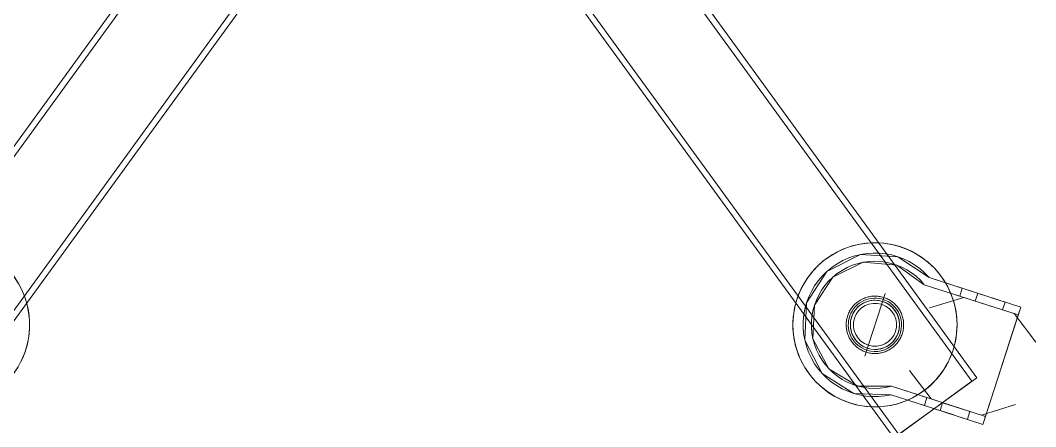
# Model space of a CAD drawing. Header units: millimetres. Extents: x -32954 to 151739, y -65671 to 56243.
# Drawn here: x -26657.5 to -26410.1, y -34682.8 to -34583.7 of the extents above; entities that cross this region are included whole.
import ezdxf

# ---------------------------------------------------------------- set-up
doc = ezdxf.new("R2010")
doc.units = ezdxf.units.MM
doc.layers.add('G-IMPT', color=7, linetype='Continuous', lineweight=9)
doc.layers.add('I-FURN', color=7, linetype='Continuous', lineweight=9)

# ---------------------------------------------------------------- blocks, each defined once
blk = doc.blocks.new('М200-М200_1_Стойка для инфузионных растворов - МСК-5310_dwg-9481014-О_ТХ_05')
at = {"layer": 'G-IMPT'}
for p, q in [((-117.56, 183.07), (-137.78, 168.38)), ((-137.78, 168.38), (-117.56, 183.07)), ((0, 21.27), (-117.56, 183.07)), ((0, 21.27), (-117.56, 183.07)), ((117.56, 183.07), (0, 21.27)), ((0, 21.27), (117.56, 183.07)), ((-136.57, 169.26), (-118.77, 182.19)), ((-118.77, 182.19), (-136.57, 169.26)), ((-118.77, 182.19), (-1.21, 20.38)), ((-1.21, 20.38), (-118.77, 182.19)), ((1.21, 20.38), (118.77, 182.19)), ((1.21, 20.38), (118.77, 182.19)), ((-139.3, 179.75), (-148.51, 151.2)), ((-139.3, 179.75), (-139.92, 177.84)), ((-120.96, 173.83), (-139.3, 179.75)), ((-125.03, 175.14), (-139.3, 179.75)), ((-135.5, 178.52), (-136.11, 176.62)), ((-139.92, 177.84), (-147.9, 153.1)), ((-138.9, 177.52), (-147.23, 174.95)), ((-139.92, 177.84), (-117.02, 170.46)), ((-125.64, 173.24), (-139.92, 177.84)), ((-132.78, 175.54), (-138.9, 177.52)), ((-138.9, 177.52), (-132.78, 175.54)), ((-132.16, 177.45), (-128.83, 176.37)), ((-128.83, 176.37), (-132.16, 177.45)), ((-132.16, 177.45), (-132.16, 177.45)), ((-129.45, 174.47), (-128.83, 176.37)), ((-132.78, 175.54), (-129.45, 174.47)), ((-129.45, 174.47), (-132.78, 175.54)), ((-132.78, 175.54), (-126.66, 173.57)), ((-126.66, 173.57), (-132.78, 175.54)), ((-132.78, 175.54), (-132.78, 175.54)), ((-121.39, 166.62), (-126.66, 173.57)), ((-125.64, 173.24), (-125.03, 175.14)), ((-117.02, 170.46), (-125.64, 173.24)), ((-125.03, 175.14), (-116.95, 172.54)), ((-116.95, 172.54), (-120.96, 173.83)), ((-134.31, 170.78), (-134.31, 170.78)), ((-134.31, 170.78), (-134.31, 170.78)), ((-134.31, 170.78), (-134.31, 170.78)), ((-134.31, 170.78), (-134.31, 170.78)), ((-137.78, 168.38), (-20.23, 6.57)), ((-20.23, 6.57), (-137.78, 168.38)), ((-19.01, 7.45), (-136.57, 169.26)), ((-19.01, 7.45), (-136.57, 169.26)), ((136.57, 169.26), (19.01, 7.45)), ((19.01, 7.45), (136.57, 169.26)), ((20.23, 6.57), (137.78, 168.38)), ((20.23, 6.57), (137.78, 168.38)), ((-115.43, 147.88), (-110.52, 163.11)), ((-152.14, 159.72), (-146.88, 152.77)), ((-139.22, 155.56), (-139.22, 155.56)), ((-139.22, 155.56), (-139.22, 155.56)), ((-139.22, 155.56), (-139.22, 155.56)), ((-139.22, 155.56), (-139.22, 155.56)), ((-148.51, 151.2), (-147.9, 153.1)), ((-134.23, 146.59), (-148.51, 151.2)), ((-148.51, 151.2), (-130.17, 145.28)), ((-147.9, 153.1), (-133.62, 148.5)), ((-125, 145.72), (-147.9, 153.1)), ((-140.76, 150.8), (-146.88, 152.77)), ((-146.88, 152.77), (-140.76, 150.8)), ((-144.09, 151.87), (-144.7, 149.97)), ((-144.09, 151.87), (-140.76, 150.8)), ((-140.76, 150.8), (-144.09, 151.87)), ((-134.63, 148.82), (-126.3, 151.39)), ((-141.37, 148.89), (-144.7, 149.97)), ((-144.7, 149.97), (-141.37, 148.89)), ((-141.37, 148.89), (-141.37, 148.89)), ((-140.76, 150.8), (-134.63, 148.82)), ((-134.63, 148.82), (-140.76, 150.8)), ((-140.76, 150.8), (-140.76, 150.8)), ((-138.04, 147.82), (-137.43, 149.72)), ((-133.62, 148.5), (-134.23, 146.59)), ((-133.62, 148.5), (-125, 145.72)), ((-134.23, 146.59), (-126.16, 143.99)), ((-130.17, 145.28), (-126.16, 143.99))]:
    blk.add_line(p, q, dxfattribs=at)
at = {"layer": 'G-IMPT', "flags": 128}
for points in [[(-126.16, 143.99), (-118.56, 138.91), (-109.45, 138.36), (-101.29, 142.47), (-96.32, 150.13), (-95.88, 159.25), (-100.1, 167.35), (-107.82, 172.22), (-116.95, 172.54)], [(-125, 145.72), (-118.31, 140.94), (-110.12, 140.26), (-102.73, 143.87), (-98.22, 150.74), (-97.86, 158.95), (-101.75, 166.19), (-108.8, 170.42), (-117.02, 170.46)], [(-112.98, 162.5), (-113.26, 162.49), (-113.53, 162.47), (-113.81, 162.45), (-114.09, 162.41), (-114.37, 162.36), (-114.64, 162.3), (-114.91, 162.22), (-115.18, 162.14), (-115.44, 162.05), (-115.7, 161.94), (-115.96, 161.83), (-116.21, 161.71), (-116.45, 161.57), (-116.69, 161.43), (-116.93, 161.27), (-117.16, 161.11), (-117.38, 160.94), (-117.59, 160.76), (-117.8, 160.57), (-118, 160.37), (-118.19, 160.17), (-118.37, 159.96), (-118.54, 159.74), (-118.71, 159.51), (-118.87, 159.28), (-119.01, 159.04), (-119.15, 158.8), (-119.28, 158.55), (-119.39, 158.29), (-119.5, 158.03), (-119.6, 157.77), (-119.68, 157.5), (-119.76, 157.23), (-119.82, 156.96), (-119.87, 156.69), (-119.92, 156.41), (-119.95, 156.13), (-119.97, 155.85), (-119.97, 155.57), (-119.97, 155.29), (-119.96, 155.01), (-119.93, 154.73), (-119.9, 154.46), (-119.85, 154.18), (-119.79, 153.91), (-119.72, 153.64), (-119.64, 153.37), (-119.55, 153.1), (-119.45, 152.84), (-119.34, 152.58), (-119.22, 152.33), (-119.09, 152.08), (-118.95, 151.84), (-118.79, 151.61), (-118.63, 151.38), (-118.47, 151.15), (-118.29, 150.94), (-118.1, 150.73), (-117.91, 150.53), (-117.7, 150.34), (-117.49, 150.15), (-117.28, 149.97), (-117.05, 149.81), (-116.82, 149.65), (-116.58, 149.5), (-116.34, 149.36), (-116.09, 149.23), (-115.84, 149.11), (-115.58, 149), (-115.32, 148.9), (-115.05, 148.81), (-114.79, 148.74), (-114.51, 148.67), (-114.24, 148.61), (-113.96, 148.57), (-113.69, 148.53), (-113.41, 148.51), (-113.13, 148.5), (-112.98, 148.5)], [(-112.98, 148.5), (-112.7, 148.5), (-112.42, 148.52), (-112.14, 148.55), (-111.86, 148.59), (-111.58, 148.64), (-111.31, 148.7), (-111.04, 148.77), (-110.77, 148.85), (-110.51, 148.95), (-110.25, 149.05), (-109.99, 149.16), (-109.74, 149.29), (-109.5, 149.42), (-109.26, 149.57), (-109.02, 149.72), (-108.79, 149.88), (-108.57, 150.05), (-108.36, 150.23), (-108.15, 150.42), (-107.95, 150.62), (-107.76, 150.82), (-107.58, 151.04), (-107.41, 151.26), (-107.24, 151.48), (-107.08, 151.71), (-106.94, 151.95), (-106.8, 152.2), (-106.67, 152.45), (-106.56, 152.7), (-106.45, 152.96), (-106.35, 153.22), (-106.27, 153.49), (-106.19, 153.76), (-106.13, 154.03), (-106.08, 154.31), (-106.03, 154.58), (-106, 154.86), (-105.98, 155.14), (-105.98, 155.42), (-105.98, 155.7), (-105.99, 155.98), (-106.02, 156.26), (-106.05, 156.54), (-106.1, 156.81), (-106.16, 157.09), (-106.23, 157.36), (-106.31, 157.63), (-106.4, 157.89), (-106.5, 158.15), (-106.61, 158.41), (-106.73, 158.66), (-106.86, 158.91), (-107, 159.15), (-107.16, 159.39), (-107.32, 159.62), (-107.48, 159.84), (-107.66, 160.06), (-107.85, 160.26), (-108.04, 160.47), (-108.25, 160.66), (-108.46, 160.84), (-108.67, 161.02), (-108.9, 161.19), (-109.13, 161.35), (-109.37, 161.5), (-109.61, 161.63), (-109.86, 161.76), (-110.11, 161.88), (-110.37, 161.99), (-110.63, 162.09), (-110.9, 162.18), (-111.16, 162.26), (-111.44, 162.33), (-111.71, 162.38), (-111.99, 162.43), (-112.27, 162.46), (-112.54, 162.48), (-112.82, 162.5), (-112.98, 162.5)]]:
    blk.add_lwpolyline(points, dxfattribs=at)
at = {"layer": 'G-IMPT'}
for centre, radius, start, end in [((-112.98, 155.5), 20, 342.1263, 162.1263), ((-112.98, 155.5), 20, 113.5359, 162.1263), ((-112.98, 155.5), 20, 342.1263, 113.5359), ((112.98, 155.5), 20, 59.1804, 239.1804), ((112.98, 155.5), 20, 107.7708, 239.1804), ((-112.98, 155.5), 17.5, 221.1236, 103.129), ((-112.98, 155.5), 15.5, 219.1304, 105.1222), ((-112.98, 155.5), 20, 162.1263, 210.7167), ((-112.98, 155.5), 20, 162.1263, 342.1263), ((-112.98, 155.5), 6.5, 36, 216), ((-112.98, 155.5), 6.5, 36, 216), ((-112.98, 155.5), 6, 90, 270), ((-112.98, 155.5), 6, 90, 126), ((-112.98, 155.5), 6, 306, 126), ((-112.98, 155.5), 6, 306, 90), ((-112.98, 155.5), 6, 306, 90), ((-112.98, 155.5), 6, 126, 306), ((-112.98, 155.5), 6, 126, 270), ((-112.98, 155.5), 6.5, 216, 36), ((-112.98, 155.5), 6.5, 216, 36), ((-112.98, 155.5), 5.25, 342.1263, 162.1263), ((-112.98, 155.5), 5.25, 342.1263, 162.1263), ((-112.98, 155.5), 5.25, 162.1263, 342.1263), ((-112.98, 155.5), 5.25, 162.1263, 342.1263), ((-112.98, 155.5), 20, 210.7167, 342.1263), ((-112.98, 155.5), 6, 270, 306), ((-112.98, 155.5), 6, 270, 306)]:
    blk.add_arc(centre, radius, start, end, dxfattribs=at)
blk = doc.blocks.new('М200-М200_1_Стойка для инфузионных растворов - М200_Штатив для длительных вливаний-8000997-О_ТХ_05')
blk.add_blockref('М200-М200_1_Стойка для инфузионных растворов - МСК-5310_dwg-9481014-О_ТХ_05', (0, 0))

msp = doc.modelspace()

# ---------------------------------------------------------------- block references
at = {"layer": 'I-FURN', "rotation": 180}
msp.add_blockref('М200-М200_1_Стойка для инфузионных растворов - М200_Штатив для длительных вливаний-8000997-О_ТХ_05', (-26562.28, -34502.44), dxfattribs=at)

doc.saveas('drawing.dxf')
